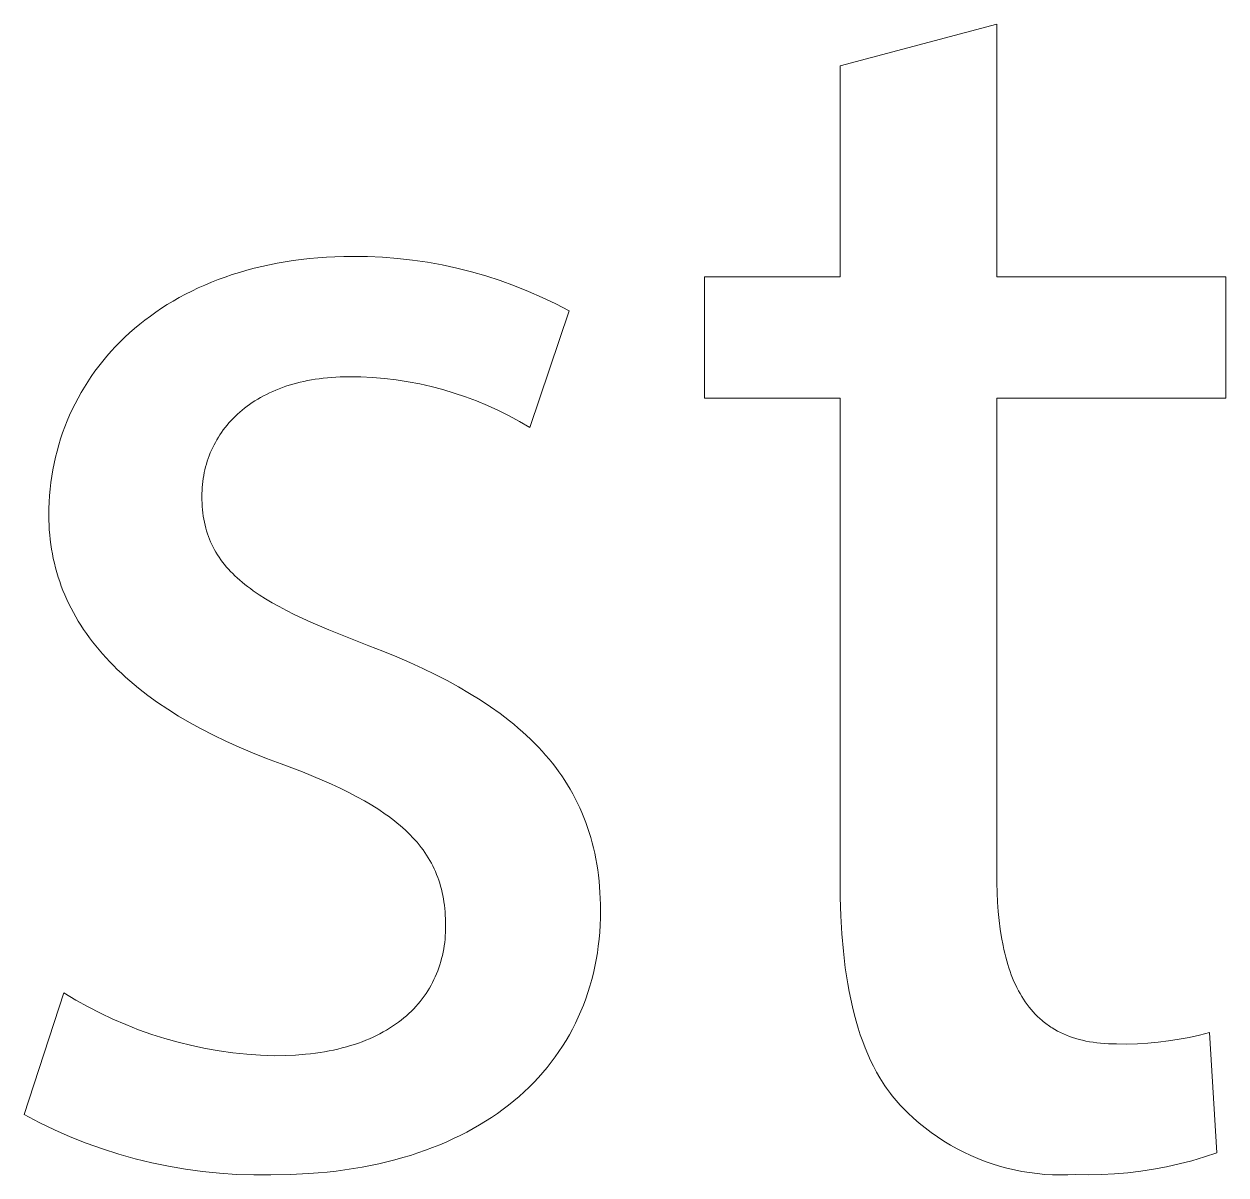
# Model space of a CAD drawing. Header units: millimetres. Extents: x 2840 to 6121, y 744 to 3036.
# Drawn here: x 5465.97 to 5487.68, y 798.69 to 819.49 of the extents above; entities that cross this region are included whole.
import ezdxf

# ---------------------------------------------------------------- set-up
doc = ezdxf.new("R2010")
doc.units = ezdxf.units.MM
doc.header["$MEASUREMENT"] = 0
doc.layers.add('Domyślny', color=7, linetype='Continuous', true_color=0x000000)

msp = doc.modelspace()

# ---------------------------------------------------------------- linework, layer by layer
at = {"layer": 'Domyślny', "color": 18, "lineweight": 15, "true_color": 0x000000}
for p, q in [((5480.708, 818.738), (5483.538, 819.492)), ((5483.538, 819.492), (5483.538, 814.925)), ((5480.708, 814.925), (5480.708, 818.738)), ((5470.685, 815.195), (5470.83, 815.217)), ((5470.83, 815.217), (5470.977, 815.237)), ((5470.977, 815.237), (5471.126, 815.253)), ((5471.126, 815.253), (5471.277, 815.267)), ((5471.277, 815.267), (5471.43, 815.277)), ((5471.43, 815.277), (5471.586, 815.285)), ((5471.586, 815.285), (5471.743, 815.29)), ((5471.743, 815.29), (5471.902, 815.291)), ((5471.902, 815.291), (5472.174, 815.288)), ((5472.174, 815.288), (5472.445, 815.277)), ((5472.445, 815.277), (5472.716, 815.256)), ((5472.716, 815.256), (5472.986, 815.225)), ((5472.986, 815.225), (5473.255, 815.186)), ((5469.73, 814.964), (5469.86, 815.004)), ((5469.86, 815.004), (5469.992, 815.043)), ((5469.992, 815.043), (5470.126, 815.079)), ((5470.126, 815.079), (5470.262, 815.112)), ((5470.262, 815.112), (5470.401, 815.142)), ((5470.401, 815.142), (5470.542, 815.17)), ((5470.542, 815.17), (5470.685, 815.195)), ((5473.255, 815.186), (5473.523, 815.138)), ((5473.523, 815.138), (5473.788, 815.08)), ((5473.788, 815.08), (5474.052, 815.014)), ((5474.052, 815.014), (5474.313, 814.939)), ((5469.115, 814.722), (5469.233, 814.775)), ((5469.233, 814.775), (5469.354, 814.826)), ((5469.354, 814.826), (5469.477, 814.874)), ((5469.477, 814.874), (5469.602, 814.92)), ((5469.602, 814.92), (5469.73, 814.964)), ((5474.313, 814.939), (5474.572, 814.855)), ((5474.572, 814.855), (5474.827, 814.763)), ((5478.261, 812.729), (5478.261, 814.925)), ((5478.261, 814.925), (5480.708, 814.925)), ((5483.538, 814.925), (5487.679, 814.925)), ((5487.679, 814.925), (5487.679, 812.729)), ((5468.773, 814.548), (5468.885, 814.608)), ((5468.885, 814.608), (5468.998, 814.666)), ((5468.998, 814.666), (5469.115, 814.722)), ((5474.827, 814.763), (5475.079, 814.661)), ((5475.079, 814.661), (5475.328, 814.552)), ((5468.351, 814.286), (5468.453, 814.355)), ((5468.453, 814.355), (5468.557, 814.421)), ((5468.557, 814.421), (5468.664, 814.486)), ((5468.664, 814.486), (5468.773, 814.548)), ((5475.328, 814.552), (5475.573, 814.434)), ((5475.573, 814.434), (5475.814, 814.308)), ((5468.059, 814.067), (5468.154, 814.142)), ((5468.154, 814.142), (5468.251, 814.215)), ((5468.251, 814.215), (5468.351, 814.286)), ((5475.814, 814.308), (5475.103, 812.199)), ((5467.79, 813.831), (5467.877, 813.912)), ((5467.877, 813.912), (5467.967, 813.99)), ((5467.967, 813.99), (5468.059, 814.067)), ((5467.623, 813.665), (5467.705, 813.749)), ((5467.705, 813.749), (5467.79, 813.831)), ((5467.392, 813.402), (5467.467, 813.491)), ((5467.467, 813.491), (5467.544, 813.579)), ((5467.544, 813.579), (5467.623, 813.665)), ((5467.251, 813.218), (5467.32, 813.311)), ((5467.32, 813.311), (5467.392, 813.402)), ((5467.12, 813.028), (5467.184, 813.124)), ((5467.184, 813.124), (5467.251, 813.218)), ((5471.09, 813.048), (5471.022, 813.034)), ((5471.159, 813.061), (5471.09, 813.048)), ((5471.23, 813.072), (5471.159, 813.061)), ((5471.302, 813.083), (5471.23, 813.072)), ((5471.375, 813.092), (5471.302, 813.083)), ((5471.449, 813.099), (5471.375, 813.092)), ((5471.524, 813.106), (5471.449, 813.099)), ((5471.6, 813.11), (5471.524, 813.106)), ((5471.678, 813.114), (5471.6, 813.11)), ((5471.757, 813.116), (5471.678, 813.114)), ((5471.837, 813.117), (5471.757, 813.116)), ((5472.051, 813.114), (5471.837, 813.117)), ((5472.266, 813.104), (5472.051, 813.114)), ((5472.48, 813.086), (5472.266, 813.104)), ((5472.693, 813.06), (5472.48, 813.086)), ((5472.906, 813.028), (5472.693, 813.06)), ((5466.945, 812.732), (5467.001, 812.832)), ((5467.001, 812.832), (5467.059, 812.931)), ((5467.059, 812.931), (5467.12, 813.028)), ((5470.404, 812.827), (5470.349, 812.8)), ((5470.461, 812.853), (5470.404, 812.827)), ((5470.518, 812.877), (5470.461, 812.853)), ((5470.577, 812.901), (5470.518, 812.877)), ((5470.637, 812.923), (5470.577, 812.901)), ((5470.698, 812.945), (5470.637, 812.923)), ((5470.76, 812.965), (5470.698, 812.945)), ((5470.824, 812.984), (5470.76, 812.965)), ((5470.889, 813.002), (5470.824, 812.984)), ((5470.955, 813.018), (5470.889, 813.002)), ((5471.022, 813.034), (5470.955, 813.018)), ((5473.117, 812.988), (5472.906, 813.028)), ((5473.326, 812.941), (5473.117, 812.988)), ((5473.534, 812.886), (5473.326, 812.941)), ((5473.74, 812.824), (5473.534, 812.886)), ((5473.943, 812.756), (5473.74, 812.824)), ((5466.841, 812.528), (5466.892, 812.631)), ((5466.892, 812.631), (5466.945, 812.732)), ((5470.044, 812.618), (5469.998, 812.584)), ((5470.092, 812.651), (5470.044, 812.618)), ((5470.141, 812.683), (5470.092, 812.651)), ((5470.191, 812.714), (5470.141, 812.683)), ((5470.243, 812.744), (5470.191, 812.714)), ((5470.295, 812.772), (5470.243, 812.744)), ((5470.349, 812.8), (5470.295, 812.772)), ((5474.144, 812.68), (5473.943, 812.756)), ((5474.343, 812.597), (5474.144, 812.68)), ((5480.708, 812.729), (5478.261, 812.729)), ((5480.708, 804.054), (5480.708, 812.729)), ((5487.679, 812.729), (5483.538, 812.729)), ((5483.538, 812.729), (5483.538, 804.152)), ((5466.748, 812.319), (5466.793, 812.424)), ((5466.793, 812.424), (5466.841, 812.528)), ((5469.784, 812.402), (5469.745, 812.363)), ((5469.824, 812.44), (5469.784, 812.402)), ((5469.866, 812.478), (5469.824, 812.44)), ((5469.909, 812.514), (5469.866, 812.478)), ((5469.953, 812.55), (5469.909, 812.514)), ((5469.998, 812.584), (5469.953, 812.55)), ((5474.538, 812.508), (5474.343, 812.597)), ((5474.73, 812.411), (5474.538, 812.508)), ((5474.919, 812.308), (5474.73, 812.411)), ((5466.667, 812.105), (5466.706, 812.212)), ((5466.706, 812.212), (5466.748, 812.319)), ((5469.602, 812.199), (5469.569, 812.157)), ((5469.636, 812.242), (5469.602, 812.199)), ((5469.671, 812.283), (5469.636, 812.242)), ((5469.707, 812.323), (5469.671, 812.283)), ((5469.745, 812.363), (5469.707, 812.323)), ((5475.103, 812.199), (5474.919, 812.308)), ((5466.597, 811.886), (5466.63, 811.996)), ((5466.63, 811.996), (5466.667, 812.105)), ((5469.452, 811.978), (5469.426, 811.932)), ((5469.479, 812.024), (5469.452, 811.978)), ((5469.508, 812.069), (5469.479, 812.024)), ((5469.538, 812.113), (5469.508, 812.069)), ((5469.569, 812.157), (5469.538, 812.113)), ((5466.538, 811.663), (5466.566, 811.775)), ((5466.566, 811.775), (5466.597, 811.886)), ((5469.334, 811.741), (5469.315, 811.691)), ((5469.355, 811.789), (5469.334, 811.741)), ((5469.377, 811.837), (5469.355, 811.789)), ((5469.401, 811.885), (5469.377, 811.837)), ((5469.426, 811.932), (5469.401, 811.885)), ((5466.49, 811.436), (5466.513, 811.55)), ((5466.513, 811.55), (5466.538, 811.663)), ((5469.264, 811.541), (5469.25, 811.489)), ((5469.28, 811.591), (5469.264, 811.541)), ((5469.296, 811.642), (5469.28, 811.591)), ((5469.315, 811.691), (5469.296, 811.642)), ((5466.455, 811.205), (5466.471, 811.321)), ((5466.471, 811.321), (5466.49, 811.436)), ((5469.215, 811.333), (5469.206, 811.28)), ((5469.225, 811.385), (5469.215, 811.333)), ((5469.237, 811.438), (5469.225, 811.385)), ((5469.25, 811.489), (5469.237, 811.438)), ((5466.431, 810.971), (5466.441, 811.089)), ((5466.441, 811.089), (5466.455, 811.205)), ((5469.188, 811.118), (5469.184, 811.064)), ((5469.193, 811.172), (5469.188, 811.118)), ((5469.199, 811.226), (5469.193, 811.172)), ((5469.206, 811.28), (5469.199, 811.226)), ((5466.423, 810.853), (5466.431, 810.971)), ((5469.184, 811.064), (5469.182, 811.009)), ((5469.182, 811.009), (5469.182, 810.954)), ((5469.182, 810.954), (5469.182, 810.892)), ((5469.182, 810.892), (5469.184, 810.832)), ((5466.417, 810.615), (5466.419, 810.734)), ((5466.419, 810.734), (5466.423, 810.853)), ((5469.184, 810.832), (5469.188, 810.772)), ((5469.188, 810.772), (5469.193, 810.714)), ((5469.193, 810.714), (5469.199, 810.657)), ((5469.199, 810.657), (5469.206, 810.6)), ((5466.418, 810.526), (5466.417, 810.615)), ((5466.421, 810.438), (5466.418, 810.526)), ((5466.426, 810.35), (5466.421, 810.438)), ((5469.206, 810.6), (5469.216, 810.545)), ((5469.216, 810.545), (5469.226, 810.49)), ((5469.226, 810.49), (5469.238, 810.437)), ((5469.238, 810.437), (5469.251, 810.384)), ((5466.433, 810.262), (5466.426, 810.35)), ((5466.442, 810.175), (5466.433, 810.262)), ((5469.251, 810.384), (5469.266, 810.332)), ((5469.266, 810.332), (5469.282, 810.281)), ((5469.282, 810.281), (5469.3, 810.231)), ((5469.3, 810.231), (5469.319, 810.181)), ((5466.453, 810.089), (5466.442, 810.175)), ((5466.466, 810.003), (5466.453, 810.089)), ((5466.481, 809.918), (5466.466, 810.003)), ((5469.319, 810.181), (5469.339, 810.133)), ((5469.339, 810.133), (5469.361, 810.085)), ((5469.361, 810.085), (5469.384, 810.038)), ((5469.384, 810.038), (5469.409, 809.991)), ((5466.498, 809.833), (5466.481, 809.918)), ((5466.517, 809.749), (5466.498, 809.833)), ((5469.409, 809.991), (5469.435, 809.945)), ((5469.435, 809.945), (5469.463, 809.9)), ((5469.463, 809.9), (5469.492, 809.856)), ((5469.492, 809.856), (5469.523, 809.812)), ((5469.523, 809.812), (5469.555, 809.769)), ((5466.538, 809.665), (5466.517, 809.749)), ((5466.561, 809.582), (5466.538, 809.665)), ((5466.586, 809.499), (5466.561, 809.582)), ((5469.555, 809.769), (5469.588, 809.726)), ((5469.588, 809.726), (5469.623, 809.684)), ((5469.623, 809.684), (5469.66, 809.642)), ((5469.66, 809.642), (5469.698, 809.601)), ((5469.698, 809.601), (5469.738, 809.561)), ((5466.613, 809.417), (5466.586, 809.499)), ((5466.642, 809.335), (5466.613, 809.417)), ((5469.738, 809.561), (5469.779, 809.521)), ((5469.779, 809.521), (5469.821, 809.481)), ((5469.821, 809.481), (5469.865, 809.442)), ((5469.865, 809.442), (5469.911, 809.403)), ((5469.911, 809.403), (5469.958, 809.365)), ((5469.958, 809.365), (5470.007, 809.327)), ((5466.673, 809.254), (5466.642, 809.335)), ((5466.707, 809.174), (5466.673, 809.254)), ((5466.742, 809.094), (5466.707, 809.174)), ((5470.007, 809.327), (5470.057, 809.289)), ((5470.057, 809.289), (5470.108, 809.252)), ((5470.108, 809.252), (5470.216, 809.178)), ((5470.216, 809.178), (5470.331, 809.106)), ((5466.779, 809.014), (5466.742, 809.094)), ((5466.818, 808.936), (5466.779, 809.014)), ((5466.86, 808.857), (5466.818, 808.936)), ((5470.331, 809.106), (5470.451, 809.034)), ((5470.451, 809.034), (5470.578, 808.963)), ((5470.578, 808.963), (5470.711, 808.893)), ((5466.903, 808.78), (5466.86, 808.857)), ((5466.948, 808.703), (5466.903, 808.78)), ((5466.996, 808.626), (5466.948, 808.703)), ((5470.711, 808.893), (5470.85, 808.822)), ((5470.85, 808.822), (5471.148, 808.683)), ((5467.045, 808.551), (5466.996, 808.626)), ((5467.097, 808.476), (5467.045, 808.551)), ((5471.148, 808.683), (5471.472, 808.542)), ((5471.472, 808.542), (5472.197, 808.255)), ((5467.151, 808.401), (5467.097, 808.476)), ((5467.206, 808.327), (5467.151, 808.401)), ((5467.264, 808.254), (5467.206, 808.327)), ((5467.324, 808.181), (5467.264, 808.254)), ((5467.386, 808.109), (5467.324, 808.181)), ((5467.45, 808.038), (5467.386, 808.109)), ((5472.197, 808.255), (5472.452, 808.156)), ((5472.452, 808.156), (5472.7, 808.054)), ((5472.7, 808.054), (5472.939, 807.951)), ((5467.516, 807.967), (5467.45, 808.038)), ((5467.584, 807.897), (5467.516, 807.967)), ((5467.654, 807.827), (5467.584, 807.897)), ((5467.727, 807.759), (5467.654, 807.827)), ((5472.939, 807.951), (5473.171, 807.845)), ((5473.171, 807.845), (5473.394, 807.737)), ((5467.801, 807.691), (5467.727, 807.759)), ((5467.878, 807.623), (5467.801, 807.691)), ((5467.956, 807.556), (5467.878, 807.623)), ((5473.394, 807.737), (5473.61, 807.626)), ((5473.61, 807.626), (5473.817, 807.513)), ((5468.037, 807.49), (5467.956, 807.556)), ((5468.205, 807.36), (5468.037, 807.49)), ((5473.817, 807.513), (5474.017, 807.396)), ((5474.017, 807.396), (5474.209, 807.277)), ((5468.381, 807.233), (5468.205, 807.36)), ((5468.566, 807.109), (5468.381, 807.233)), ((5474.209, 807.277), (5474.393, 807.155)), ((5468.759, 806.987), (5468.566, 807.109)), ((5468.961, 806.869), (5468.759, 806.987)), ((5474.393, 807.155), (5474.568, 807.03)), ((5474.568, 807.03), (5474.653, 806.967)), ((5474.653, 806.967), (5474.736, 806.902)), ((5469.171, 806.753), (5468.961, 806.869)), ((5469.39, 806.641), (5469.171, 806.753)), ((5474.736, 806.902), (5474.817, 806.837)), ((5474.817, 806.837), (5474.896, 806.77)), ((5474.896, 806.77), (5474.972, 806.703)), ((5469.617, 806.531), (5469.39, 806.641)), ((5469.853, 806.425), (5469.617, 806.531)), ((5474.972, 806.703), (5475.047, 806.635)), ((5475.047, 806.635), (5475.12, 806.566)), ((5475.12, 806.566), (5475.191, 806.496)), ((5470.098, 806.321), (5469.853, 806.425)), ((5470.351, 806.221), (5470.098, 806.321)), ((5475.191, 806.496), (5475.259, 806.425)), ((5475.259, 806.425), (5475.326, 806.354)), ((5475.326, 806.354), (5475.391, 806.281)), ((5470.613, 806.124), (5470.351, 806.221)), ((5470.999, 805.977), (5470.613, 806.124)), ((5475.391, 806.281), (5475.453, 806.207)), ((5475.453, 806.207), (5475.514, 806.133)), ((5475.514, 806.133), (5475.573, 806.057)), ((5471.355, 805.829), (5470.999, 805.977)), ((5475.573, 806.057), (5475.629, 805.98)), ((5475.629, 805.98), (5475.684, 805.903)), ((5475.684, 805.903), (5475.736, 805.824)), ((5471.522, 805.755), (5471.355, 805.829)), ((5471.682, 805.68), (5471.522, 805.755)), ((5471.835, 805.605), (5471.682, 805.68)), ((5475.736, 805.824), (5475.787, 805.744)), ((5475.787, 805.744), (5475.835, 805.663)), ((5475.835, 805.663), (5475.881, 805.581)), ((5471.981, 805.528), (5471.835, 805.605)), ((5472.119, 805.452), (5471.981, 805.528)), ((5472.251, 805.374), (5472.119, 805.452)), ((5475.881, 805.581), (5475.926, 805.498)), ((5475.926, 805.498), (5475.968, 805.414)), ((5472.376, 805.295), (5472.251, 805.374)), ((5472.494, 805.215), (5472.376, 805.295)), ((5475.968, 805.414), (5476.008, 805.328)), ((5476.008, 805.328), (5476.046, 805.242)), ((5476.046, 805.242), (5476.083, 805.154)), ((5472.551, 805.175), (5472.494, 805.215)), ((5472.606, 805.134), (5472.551, 805.175)), ((5472.659, 805.093), (5472.606, 805.134)), ((5472.711, 805.051), (5472.659, 805.093)), ((5472.761, 805.009), (5472.711, 805.051)), ((5472.81, 804.967), (5472.761, 805.009)), ((5476.083, 805.154), (5476.117, 805.065)), ((5476.117, 805.065), (5476.149, 804.975)), ((5472.857, 804.925), (5472.81, 804.967)), ((5472.902, 804.881), (5472.857, 804.925)), ((5472.946, 804.838), (5472.902, 804.881)), ((5472.988, 804.794), (5472.946, 804.838)), ((5473.029, 804.75), (5472.988, 804.794)), ((5476.149, 804.975), (5476.179, 804.884)), ((5476.179, 804.884), (5476.207, 804.791)), ((5476.207, 804.791), (5476.232, 804.697)), ((5473.068, 804.705), (5473.029, 804.75)), ((5473.105, 804.659), (5473.068, 804.705)), ((5473.141, 804.613), (5473.105, 804.659)), ((5473.176, 804.567), (5473.141, 804.613)), ((5476.232, 804.697), (5476.256, 804.602)), ((5476.256, 804.602), (5476.278, 804.506)), ((5473.209, 804.52), (5473.176, 804.567)), ((5473.241, 804.473), (5473.209, 804.52)), ((5473.271, 804.425), (5473.241, 804.473)), ((5473.3, 804.376), (5473.271, 804.425)), ((5473.327, 804.327), (5473.3, 804.376)), ((5476.278, 804.506), (5476.298, 804.408)), ((5476.298, 804.408), (5476.315, 804.309)), ((5473.353, 804.277), (5473.327, 804.327)), ((5473.377, 804.227), (5473.353, 804.277)), ((5473.4, 804.176), (5473.377, 804.227)), ((5473.422, 804.124), (5473.4, 804.176)), ((5476.315, 804.309), (5476.331, 804.209)), ((5476.331, 804.209), (5476.344, 804.108)), ((5483.538, 804.152), (5483.54, 803.97)), ((5473.442, 804.071), (5473.422, 804.124)), ((5473.46, 804.018), (5473.442, 804.071)), ((5473.478, 803.965), (5473.46, 804.018)), ((5473.494, 803.91), (5473.478, 803.965)), ((5476.344, 804.108), (5476.356, 804.005)), ((5476.356, 804.005), (5476.365, 803.9)), ((5480.712, 803.709), (5480.708, 804.054)), ((5483.54, 803.97), (5483.545, 803.793)), ((5473.509, 803.855), (5473.494, 803.91)), ((5473.522, 803.799), (5473.509, 803.855)), ((5473.534, 803.742), (5473.522, 803.799)), ((5473.545, 803.685), (5473.534, 803.742)), ((5476.365, 803.9), (5476.372, 803.795)), ((5476.372, 803.795), (5476.378, 803.688)), ((5480.723, 803.374), (5480.712, 803.709)), ((5483.545, 803.793), (5483.554, 803.621)), ((5473.554, 803.627), (5473.545, 803.685)), ((5473.562, 803.568), (5473.554, 803.627)), ((5473.569, 803.508), (5473.562, 803.568)), ((5473.575, 803.447), (5473.569, 803.508)), ((5476.378, 803.688), (5476.381, 803.579)), ((5476.381, 803.579), (5476.382, 803.469)), ((5483.554, 803.621), (5483.566, 803.455)), ((5473.579, 803.386), (5473.575, 803.447)), ((5473.582, 803.323), (5473.579, 803.386)), ((5473.584, 803.26), (5473.582, 803.323)), ((5476.38, 803.339), (5476.375, 803.209)), ((5476.382, 803.469), (5476.38, 803.339)), ((5480.742, 803.051), (5480.723, 803.374)), ((5483.566, 803.455), (5483.582, 803.293)), ((5483.582, 803.293), (5483.601, 803.136)), ((5473.578, 803.014), (5473.582, 803.074)), ((5473.582, 803.074), (5473.584, 803.135)), ((5473.585, 803.196), (5473.584, 803.26)), ((5473.584, 803.135), (5473.585, 803.196)), ((5476.367, 803.081), (5476.356, 802.955)), ((5476.375, 803.209), (5476.367, 803.081)), ((5480.769, 802.738), (5480.742, 803.051)), ((5483.601, 803.136), (5483.625, 802.985)), ((5473.549, 802.777), (5473.559, 802.835)), ((5473.559, 802.835), (5473.567, 802.894)), ((5473.567, 802.894), (5473.573, 802.954)), ((5473.573, 802.954), (5473.578, 803.014)), ((5476.356, 802.955), (5476.342, 802.829)), ((5483.625, 802.985), (5483.652, 802.839)), ((5483.652, 802.839), (5483.667, 802.768)), ((5473.512, 802.604), (5473.526, 802.661)), ((5473.526, 802.661), (5473.538, 802.719)), ((5473.538, 802.719), (5473.549, 802.777)), ((5476.325, 802.705), (5476.304, 802.582)), ((5476.342, 802.829), (5476.325, 802.705)), ((5480.804, 802.437), (5480.769, 802.738)), ((5483.667, 802.768), (5483.683, 802.699)), ((5483.683, 802.699), (5483.701, 802.63)), ((5483.701, 802.63), (5483.719, 802.564)), ((5473.442, 802.383), (5473.462, 802.437)), ((5473.462, 802.437), (5473.48, 802.492)), ((5473.48, 802.492), (5473.497, 802.548)), ((5473.497, 802.548), (5473.512, 802.604)), ((5476.281, 802.461), (5476.254, 802.341)), ((5476.304, 802.582), (5476.281, 802.461)), ((5480.825, 802.291), (5480.804, 802.437)), ((5483.719, 802.564), (5483.738, 802.498)), ((5483.738, 802.498), (5483.758, 802.434)), ((5483.758, 802.434), (5483.78, 802.371)), ((5473.348, 802.172), (5473.374, 802.223)), ((5473.374, 802.223), (5473.398, 802.276)), ((5473.398, 802.276), (5473.421, 802.329)), ((5473.421, 802.329), (5473.442, 802.383)), ((5476.224, 802.223), (5476.191, 802.106)), ((5476.254, 802.341), (5476.224, 802.223)), ((5480.848, 802.147), (5480.825, 802.291)), ((5483.78, 802.371), (5483.802, 802.31)), ((5483.802, 802.31), (5483.826, 802.249)), ((5483.826, 802.249), (5483.85, 802.191)), ((5483.85, 802.191), (5483.876, 802.134)), ((5465.969, 799.787), (5466.69, 801.983)), ((5466.69, 801.983), (5466.905, 801.854)), ((5473.197, 801.924), (5473.23, 801.972)), ((5473.23, 801.972), (5473.262, 802.021)), ((5473.262, 802.021), (5473.292, 802.07)), ((5473.292, 802.07), (5473.321, 802.121)), ((5473.321, 802.121), (5473.348, 802.172)), ((5476.155, 801.99), (5476.116, 801.876)), ((5476.191, 802.106), (5476.155, 801.99)), ((5480.874, 802.007), (5480.848, 802.147)), ((5480.902, 801.869), (5480.874, 802.007)), ((5483.876, 802.134), (5483.903, 802.078)), ((5483.903, 802.078), (5483.931, 802.023)), ((5483.931, 802.023), (5483.96, 801.97)), ((5483.96, 801.97), (5483.99, 801.919)), ((5466.905, 801.854), (5467.125, 801.731)), ((5473.049, 801.74), (5473.088, 801.785)), ((5473.088, 801.785), (5473.126, 801.83)), ((5473.126, 801.83), (5473.162, 801.877)), ((5473.162, 801.877), (5473.197, 801.924)), ((5476.074, 801.763), (5476.029, 801.653)), ((5476.116, 801.876), (5476.074, 801.763)), ((5480.931, 801.734), (5480.902, 801.869)), ((5483.99, 801.919), (5484.022, 801.869)), ((5484.022, 801.869), (5484.054, 801.82)), ((5484.054, 801.82), (5484.088, 801.773)), ((5484.088, 801.773), (5484.123, 801.727)), ((5467.125, 801.731), (5467.348, 801.616)), ((5467.348, 801.616), (5467.575, 801.509)), ((5472.781, 801.491), (5472.829, 801.53)), ((5472.829, 801.53), (5472.876, 801.57)), ((5472.876, 801.57), (5472.922, 801.611)), ((5472.922, 801.611), (5472.966, 801.653)), ((5472.966, 801.653), (5473.008, 801.696)), ((5473.008, 801.696), (5473.049, 801.74)), ((5475.981, 801.543), (5475.93, 801.436)), ((5476.029, 801.653), (5475.981, 801.543)), ((5480.964, 801.602), (5480.931, 801.734)), ((5480.999, 801.473), (5480.964, 801.602)), ((5484.123, 801.727), (5484.159, 801.683)), ((5484.159, 801.683), (5484.197, 801.64)), ((5484.197, 801.64), (5484.235, 801.598)), ((5484.235, 801.598), (5484.275, 801.558)), ((5484.275, 801.558), (5484.316, 801.52)), ((5467.575, 801.509), (5467.805, 801.409)), ((5467.805, 801.409), (5468.039, 801.317)), ((5468.039, 801.317), (5468.275, 801.233)), ((5472.515, 801.31), (5472.571, 801.344)), ((5472.571, 801.344), (5472.626, 801.379)), ((5472.626, 801.379), (5472.679, 801.415)), ((5472.679, 801.415), (5472.731, 801.452)), ((5472.731, 801.452), (5472.781, 801.491)), ((5475.877, 801.329), (5475.82, 801.225)), ((5475.93, 801.436), (5475.877, 801.329)), ((5481.036, 801.348), (5480.999, 801.473)), ((5481.075, 801.225), (5481.036, 801.348)), ((5484.316, 801.52), (5484.358, 801.483)), ((5484.358, 801.483), (5484.38, 801.465)), ((5484.38, 801.465), (5484.402, 801.447)), ((5484.402, 801.447), (5484.424, 801.43)), ((5484.424, 801.43), (5484.447, 801.414)), ((5484.447, 801.414), (5484.47, 801.397)), ((5484.47, 801.397), (5484.493, 801.381)), ((5484.493, 801.381), (5484.517, 801.365)), ((5484.517, 801.365), (5484.54, 801.35)), ((5484.54, 801.35), (5484.589, 801.321)), ((5484.589, 801.321), (5484.639, 801.293)), ((5468.275, 801.233), (5468.515, 801.157)), ((5468.515, 801.157), (5468.756, 801.09)), ((5472.008, 801.076), (5472.077, 801.101)), ((5472.077, 801.101), (5472.144, 801.128)), ((5472.144, 801.128), (5472.21, 801.155)), ((5472.21, 801.155), (5472.274, 801.184)), ((5472.274, 801.184), (5472.337, 801.214)), ((5472.337, 801.214), (5472.398, 801.245)), ((5472.398, 801.245), (5472.457, 801.277)), ((5472.457, 801.277), (5472.515, 801.31)), ((5475.76, 801.122), (5475.697, 801.022)), ((5475.82, 801.225), (5475.76, 801.122)), ((5481.118, 801.105), (5481.075, 801.225)), ((5481.162, 800.988), (5481.118, 801.105)), ((5484.639, 801.293), (5484.691, 801.267)), ((5484.691, 801.267), (5484.743, 801.242)), ((5484.743, 801.242), (5484.797, 801.219)), ((5484.797, 801.219), (5484.853, 801.197)), ((5484.853, 801.197), (5484.91, 801.177)), ((5484.91, 801.177), (5484.968, 801.158)), ((5484.968, 801.158), (5485.027, 801.141)), ((5485.027, 801.141), (5485.088, 801.126)), ((5485.088, 801.126), (5485.151, 801.112)), ((5485.151, 801.112), (5485.214, 801.1)), ((5485.214, 801.1), (5485.28, 801.09)), ((5486.456, 801.093), (5486.644, 801.116)), ((5486.644, 801.116), (5486.831, 801.145)), ((5486.831, 801.145), (5487.017, 801.18)), ((5487.017, 801.18), (5487.201, 801.221)), ((5487.201, 801.221), (5487.384, 801.268)), ((5487.384, 801.268), (5487.515, 799.093)), ((5468.756, 801.09), (5469, 801.03)), ((5469, 801.03), (5469.246, 800.979)), ((5469.246, 800.979), (5469.493, 800.935)), ((5469.493, 800.935), (5469.742, 800.901)), ((5469.742, 800.901), (5469.991, 800.874)), ((5471.056, 800.874), (5471.144, 800.883)), ((5471.144, 800.883), (5471.231, 800.894)), ((5471.231, 800.894), (5471.316, 800.906)), ((5471.316, 800.906), (5471.399, 800.92)), ((5471.399, 800.92), (5471.481, 800.935)), ((5471.481, 800.935), (5471.561, 800.951)), ((5471.561, 800.951), (5471.64, 800.969)), ((5471.64, 800.969), (5471.716, 800.988)), ((5471.716, 800.988), (5471.792, 801.008)), ((5471.792, 801.008), (5471.865, 801.03)), ((5471.865, 801.03), (5471.938, 801.052)), ((5471.938, 801.052), (5472.008, 801.076)), ((5475.632, 800.922), (5475.563, 800.825)), ((5475.697, 801.022), (5475.632, 800.922)), ((5481.21, 800.875), (5481.162, 800.988)), ((5485.28, 801.09), (5485.346, 801.081)), ((5485.346, 801.081), (5485.414, 801.073)), ((5485.414, 801.073), (5485.484, 801.067)), ((5485.484, 801.067), (5485.555, 801.063)), ((5485.555, 801.063), (5485.628, 801.061)), ((5485.628, 801.061), (5485.702, 801.06)), ((5485.702, 801.06), (5485.891, 801.059)), ((5485.891, 801.059), (5486.08, 801.064)), ((5486.08, 801.064), (5486.268, 801.075)), ((5486.268, 801.075), (5486.456, 801.093)), ((5469.991, 800.874), (5470.242, 800.856)), ((5470.242, 800.856), (5470.493, 800.847)), ((5470.493, 800.847), (5470.687, 800.85)), ((5470.687, 800.85), (5470.875, 800.859)), ((5470.875, 800.859), (5471.056, 800.874)), ((5475.492, 800.729), (5475.417, 800.636)), ((5475.563, 800.825), (5475.492, 800.729)), ((5481.26, 800.764), (5481.21, 800.875)), ((5481.312, 800.657), (5481.26, 800.764)), ((5475.26, 800.454), (5475.177, 800.366)), ((5475.34, 800.544), (5475.26, 800.454)), ((5475.417, 800.636), (5475.34, 800.544)), ((5481.368, 800.552), (5481.312, 800.657)), ((5481.426, 800.451), (5481.368, 800.552)), ((5481.456, 800.402), (5481.426, 800.451)), ((5475.092, 800.28), (5475.003, 800.195)), ((5475.177, 800.366), (5475.092, 800.28)), ((5481.487, 800.353), (5481.456, 800.402)), ((5481.518, 800.306), (5481.487, 800.353)), ((5481.55, 800.259), (5481.518, 800.306)), ((5481.583, 800.213), (5481.55, 800.259)), ((5474.818, 800.033), (5474.721, 799.955)), ((5474.912, 800.113), (5474.818, 800.033)), ((5475.003, 800.195), (5474.912, 800.113)), ((5481.617, 800.167), (5481.583, 800.213)), ((5481.651, 800.123), (5481.617, 800.167)), ((5481.686, 800.079), (5481.651, 800.123)), ((5481.722, 800.036), (5481.686, 800.079)), ((5481.758, 799.994), (5481.722, 800.036)), ((5474.519, 799.805), (5474.414, 799.733)), ((5474.622, 799.879), (5474.519, 799.805)), ((5474.721, 799.955), (5474.622, 799.879)), ((5481.796, 799.953), (5481.758, 799.994)), ((5481.834, 799.913), (5481.796, 799.953)), ((5481.932, 799.815), (5481.834, 799.913)), ((5482.033, 799.721), (5481.932, 799.815)), ((5466.243, 799.643), (5465.969, 799.787)), ((5466.522, 799.509), (5466.243, 799.643)), ((5474.196, 799.596), (5474.083, 799.531)), ((5474.307, 799.664), (5474.196, 799.596)), ((5474.414, 799.733), (5474.307, 799.664)), ((5482.137, 799.63), (5482.033, 799.721)), ((5482.245, 799.543), (5482.137, 799.63)), ((5466.805, 799.384), (5466.522, 799.509)), ((5467.093, 799.27), (5466.805, 799.384)), ((5473.849, 799.407), (5473.728, 799.349)), ((5473.968, 799.468), (5473.849, 799.407)), ((5474.083, 799.531), (5473.968, 799.468)), ((5482.355, 799.46), (5482.245, 799.543)), ((5482.468, 799.38), (5482.355, 799.46)), ((5482.584, 799.305), (5482.468, 799.38)), ((5467.384, 799.165), (5467.093, 799.27)), ((5467.679, 799.071), (5467.384, 799.165)), ((5473.35, 799.187), (5473.218, 799.138)), ((5473.479, 799.239), (5473.35, 799.187)), ((5473.605, 799.292), (5473.479, 799.239)), ((5473.728, 799.349), (5473.605, 799.292)), ((5482.703, 799.233), (5482.584, 799.305)), ((5482.824, 799.166), (5482.703, 799.233)), ((5482.947, 799.103), (5482.824, 799.166)), ((5467.977, 798.987), (5467.679, 799.071)), ((5468.277, 798.913), (5467.977, 798.987)), ((5472.523, 798.93), (5472.376, 798.896)), ((5472.667, 798.966), (5472.523, 798.93)), ((5472.809, 799.006), (5472.667, 798.966)), ((5472.948, 799.047), (5472.809, 799.006)), ((5473.084, 799.092), (5472.948, 799.047)), ((5473.218, 799.138), (5473.084, 799.092)), ((5483.072, 799.044), (5482.947, 799.103)), ((5483.199, 798.99), (5483.072, 799.044)), ((5483.328, 798.939), (5483.199, 798.99)), ((5483.459, 798.894), (5483.328, 798.939)), ((5487.064, 798.951), (5486.836, 798.891)), ((5487.291, 799.018), (5487.064, 798.951)), ((5487.515, 799.093), (5487.291, 799.018)), ((5468.58, 798.85), (5468.277, 798.913)), ((5468.885, 798.797), (5468.58, 798.85)), ((5469.192, 798.755), (5468.885, 798.797)), ((5469.5, 798.724), (5469.192, 798.755)), ((5469.808, 798.703), (5469.5, 798.724)), ((5471.115, 798.718), (5470.776, 798.7)), ((5471.281, 798.73), (5471.115, 798.718)), ((5471.445, 798.746), (5471.281, 798.73)), ((5471.606, 798.764), (5471.445, 798.746)), ((5471.765, 798.785), (5471.606, 798.764)), ((5471.922, 798.809), (5471.765, 798.785)), ((5472.076, 798.835), (5471.922, 798.809)), ((5472.227, 798.864), (5472.076, 798.835)), ((5472.376, 798.896), (5472.227, 798.864)), ((5483.591, 798.853), (5483.459, 798.894)), ((5483.724, 798.816), (5483.591, 798.853)), ((5483.859, 798.785), (5483.724, 798.816)), ((5483.994, 798.757), (5483.859, 798.785)), ((5484.131, 798.735), (5483.994, 798.757)), ((5484.268, 798.717), (5484.131, 798.735)), ((5484.406, 798.704), (5484.268, 798.717)), ((5485.668, 798.711), (5485.432, 798.699)), ((5485.904, 798.731), (5485.668, 798.711)), ((5486.139, 798.759), (5485.904, 798.731)), ((5486.372, 798.795), (5486.139, 798.759)), ((5486.605, 798.839), (5486.372, 798.795)), ((5486.836, 798.891), (5486.605, 798.839)), ((5470.118, 798.694), (5469.808, 798.703)), ((5470.427, 798.695), (5470.118, 798.694)), ((5470.776, 798.7), (5470.427, 798.695)), ((5484.544, 798.696), (5484.406, 798.704)), ((5484.682, 798.693), (5484.544, 798.696)), ((5484.82, 798.694), (5484.682, 798.693)), ((5484.959, 798.7), (5484.82, 798.694)), ((5485.195, 798.696), (5484.959, 798.7)), ((5485.432, 798.699), (5485.195, 798.696))]:
    msp.add_line(p, q, dxfattribs=at)

doc.saveas('drawing.dxf')
